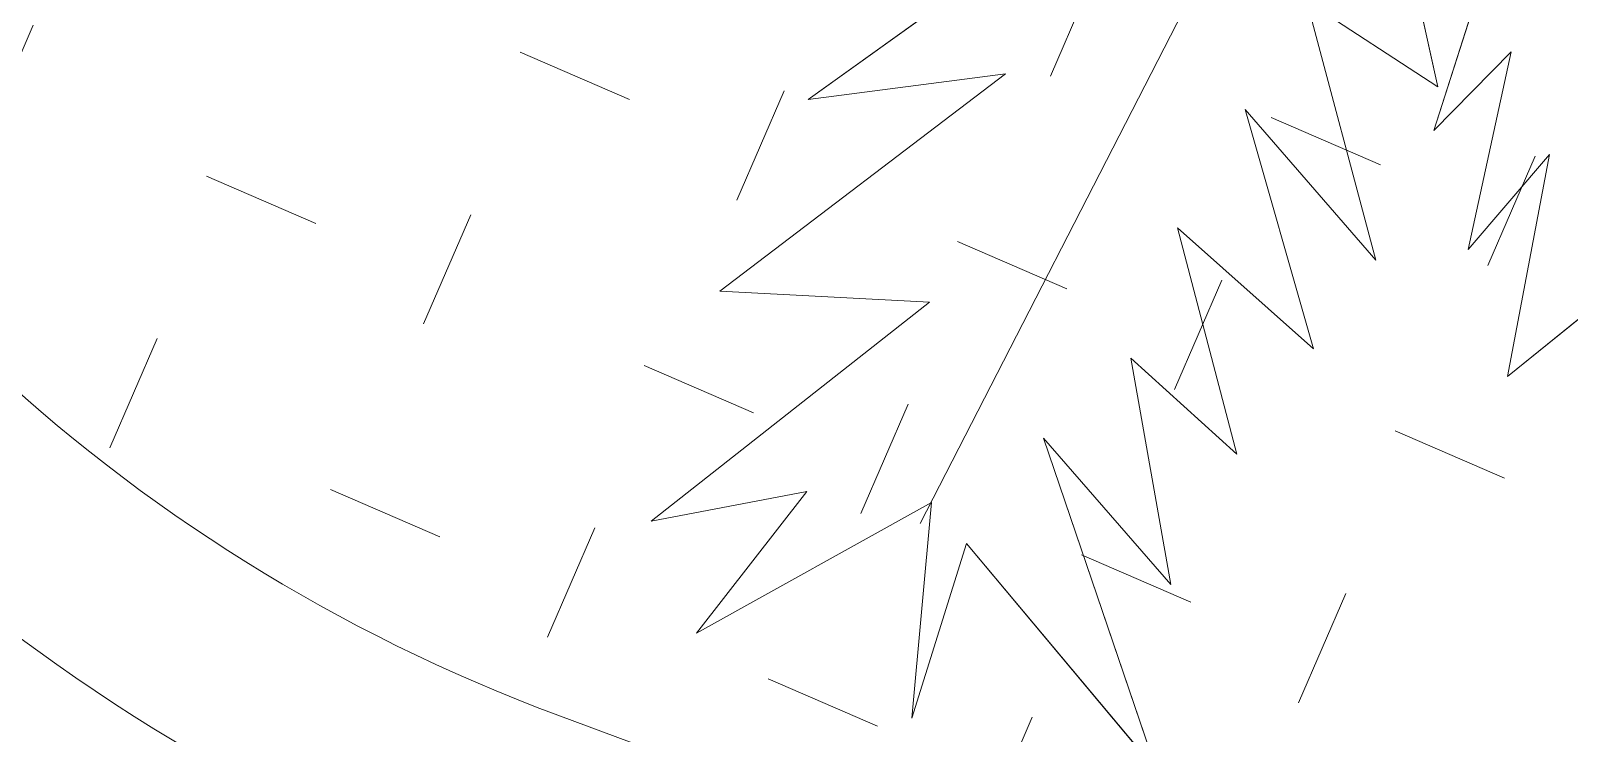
# Model space of a CAD drawing. Extents: x -2063571 to 559285, y 565862 to 1758715.
# Drawn here: x -2062798.23687 to -2062798.19621, y 566286.11374 to 566286.13232 of the extents above; entities that cross this region are included whole.
import ezdxf

# ---------------------------------------------------------------- set-up
doc = ezdxf.new("R2010")
doc.units = 0
doc.header["$MEASUREMENT"] = 0
for name, color, linetype, lineweight in [('CAY', 64, 'CONTINUOUS', 0), ('CHIA LO', 40, 'CONTINUOUS', 0), ('kichthuoc', 6, 'CONTINUOUS', 0), ('Lift', 1, 'CONTINUOUS', 0), ('Q-DUONG', 22, 'CONTINUOUS', 0)]:
    doc.layers.add(name, color=color, linetype=linetype, lineweight=lineweight)
pattern_1 = [(336.5813454632326, (-5630456.877987597, 1390305.53873127), (0.3287679868427499, 0.1300446493607693), [0.125, -0.3749999999999999]), (66.5813454632327, (-5630456.845476437, 1390305.456539272), (-0.1300446493607693, 0.3287679868427499), [0.125, -0.375])]

# ---------------------------------------------------------------- blocks, each defined once
blk = doc.blocks.new('cay CAU VUA')
at = {"layer": 'CAY'}
blk.add_line((-755.8691653458809, 239.7560622561723), (-752.7428597936813, 240.2010517097078), dxfattribs=at)
for points in [[(-754.6036795752298, 240.3724515992217), (-754.4368657974701, 240.4197803637944), (-754.663328171504, 240.498047680594), (-754.182076922647, 240.6496863178909), (-754.4361676903499, 240.6913784299977), (-754.001749825984, 240.8750065527856), (-754.2923136749013, 240.9020606656559), (-753.81269301087, 241.1208710307255), (-754.1092599411784, 241.2047880245373)], [(-754.1077492714102, 239.6620066403411), (-753.4001958159787, 239.4174520871602), (-753.7143240282021, 239.7578702159226), (-752.9160798983357, 239.5068366695195), (-753.1769193873332, 239.920723924879), (-752.3861985359981, 239.685716717504), (-752.651348107698, 239.9418626353145), (-752.2335337092227, 239.9224548595957), (-752.7982219392725, 240.1946566435508), (-752.3609747503942, 240.447253269609), (-752.7672207773138, 240.3162073604763), (-752.5907509890677, 240.9826686158776), (-753.0710612013644, 240.320651483722), (-752.9640549259782, 240.7600150196813), (-753.341736780043, 240.3794339364395), (-753.300936016516, 240.7100755628198), (-753.6520227978763, 240.293233408127), (-753.6047482693974, 240.7144039846025), (-753.9686558338872, 240.2623794958927), (-753.8573759640857, 240.7134704776108), (-754.2575738795276, 240.2348161921836), (-754.2711113510595, 240.5985439820215), (-754.6253236382908, 240.2094103605486)]]:
    blk.add_lwpolyline(points, dxfattribs=at)
blk = doc.blocks.new('MB')
at = {"layer": 'Lift'}
h = blk.add_hatch(dxfattribs=at)
h.set_pattern_fill('CROSS', color=8, scale=0.9999999999999998, angle=336.5813454632328, style=0)
h.set_pattern_definition([(336.5813454632326, (-5630456.877987597, 1390305.538731275), (0.32876798684275, 0.1300446493607691), [0.125, -0.375]), (66.58134546323264, (-5630456.845476435, 1390305.456539278), (-0.130044649360769, 0.32876798684275), [0.1249999999999999, -0.3749999999999996])])
h.paths.add_polyline_path([(336.9824455315247, 626.314807172399, 0.4142135623730951), (335.9238524484681, 628.6298407963477), (327.3960738254245, 631.8058432764374, 0.4142135623503704), (325.0810402006609, 630.747250192333), (323.8943752328632, 627.5609755564947, 0.4142135623504196), (324.9529683161527, 625.2459419313818), (333.4807469393127, 622.0699394524563, 0.4142135623541522), (335.7957805638434, 623.1285325351637)])
h.paths.add_polyline_path([(328.9632997073932, 627.4238995332271), (330.9821207699133, 626.672029557405), (331.113883852493, 627.0258222292177), (329.0950627900893, 627.7776922043413)], flags=24)
h = blk.add_hatch(dxfattribs=at)
h.set_pattern_fill('CROSS', color=8, scale=0.9999999999999998, angle=336.5813454632328, style=0)
h.set_pattern_definition(pattern_1)
h.paths.add_polyline_path([(336.9824455315247, 626.314807172399, 0.4142135623730951), (335.9238524484681, 628.6298407963477), (327.3960738254245, 631.8058432764374, 0.4142135623503704), (325.0810402006609, 630.747250192333), (323.8943752328632, 627.5609755564947, 0.4142135623504196), (324.9529683161527, 625.2459419313818), (333.4807469393127, 622.0699394524563, 0.4142135623541522), (335.7957805638434, 623.1285325351637)])
h.paths.add_polyline_path([(328.9632997073932, 627.4238995332271), (330.9821207699133, 626.672029557405), (331.113883852493, 627.0258222292177), (329.0950627900893, 627.7776922043413)], flags=24)
h = blk.add_hatch(dxfattribs=at)
h.set_pattern_fill('CROSS', color=8, scale=0.9999999999999998, angle=336.5813454632328, style=0)
h.set_pattern_definition(pattern_1)
h.paths.add_polyline_path([(336.9824455315247, 626.314807172399, 0.4142135623730951), (335.9238524484681, 628.6298407963477), (327.3960738254245, 631.8058432764374, 0.4142135623503704), (325.0810402006609, 630.747250192333), (323.8943752328632, 627.5609755564947, 0.4142135623504196), (324.9529683161527, 625.2459419313818), (333.4807469393127, 622.0699394524563, 0.4142135623541522), (335.7957805638434, 623.1285325351637)])
h.paths.add_polyline_path([(328.9632997073932, 627.4238995332271), (330.9821207699133, 626.672029557405), (331.113883852493, 627.0258222292177), (329.0950627900893, 627.7776922043413)], flags=24)
h = blk.add_hatch(dxfattribs=at)
h.set_pattern_fill('CROSS', color=8, scale=0.9999999999999998, angle=336.5813454632328, style=0)
h.set_pattern_definition(pattern_1)
h.paths.add_polyline_path([(336.9824455315247, 626.314807172399, 0.4142135623730951), (335.9238524484681, 628.6298407963477), (327.3960738254245, 631.8058432764374, 0.4142135623503704), (325.0810402006609, 630.747250192333), (323.8943752328632, 627.5609755564947, 0.4142135623504196), (324.9529683161527, 625.2459419313818), (333.4807469393127, 622.0699394524563, 0.4142135623541522), (335.7957805638434, 623.1285325351637)])
h.paths.add_polyline_path([(328.9632997073932, 627.4238995332271), (330.9821207699133, 626.672029557405), (331.113883852493, 627.0258222292177), (329.0950627900893, 627.7776922043413)], flags=24)
h = blk.add_hatch(dxfattribs=at)
h.set_pattern_fill('CROSS', color=8, scale=0.9999999999999998, angle=336.5813454632328, style=0)
h.set_pattern_definition(pattern_1)
h.paths.add_polyline_path([(336.9824455315247, 626.314807172399, 0.4142135623730951), (335.9238524484681, 628.6298407963477), (327.3960738254245, 631.8058432764374, 0.4142135623503704), (325.0810402006609, 630.747250192333), (323.8943752328632, 627.5609755564947, 0.4142135623504196), (324.9529683161527, 625.2459419313818), (333.4807469393127, 622.0699394524563, 0.4142135623541522), (335.7957805638434, 623.1285325351637)])
h.paths.add_polyline_path([(328.9632997073932, 627.4238995332271), (330.9821207699133, 626.672029557405), (331.113883852493, 627.0258222292177), (329.0950627900893, 627.7776922043413)], flags=24)
h = blk.add_hatch(dxfattribs=at)
h.set_pattern_fill('CROSS', color=8, scale=0.9999999999999998, angle=336.5813454632328, style=0)
h.set_pattern_definition(pattern_1)
h.paths.add_polyline_path([(336.9824455315247, 626.314807172399, 0.4142135623730951), (335.9238524484681, 628.6298407963477), (327.3960738254245, 631.8058432764374, 0.4142135623503704), (325.0810402006609, 630.747250192333), (323.8943752328632, 627.5609755564947, 0.4142135623504196), (324.9529683161527, 625.2459419313818), (333.4807469393127, 622.0699394524563, 0.4142135623541522), (335.7957805638434, 623.1285325351637)])
h.paths.add_polyline_path([(328.9632997073932, 627.4238995332271), (330.9821207699133, 626.672029557405), (331.113883852493, 627.0258222292177), (329.0950627900893, 627.7776922043413)], flags=24)
h = blk.add_hatch(dxfattribs=at)
h.set_pattern_fill('CROSS', color=8, scale=0.9999999999999998, angle=336.5813454632328, style=0)
h.set_pattern_definition(pattern_1)
h.paths.add_polyline_path([(336.9824455315247, 626.314807172399, 0.4142135623730951), (335.9238524484681, 628.6298407963477), (327.3960738254245, 631.8058432764374, 0.4142135623503704), (325.0810402006609, 630.747250192333), (323.8943752328632, 627.5609755564947, 0.4142135623504196), (324.9529683161527, 625.2459419313818), (333.4807469393127, 622.0699394524563, 0.4142135623541522), (335.7957805638434, 623.1285325351637)])
h.paths.add_polyline_path([(328.9632997073932, 627.4238995332271), (330.9821207699133, 626.672029557405), (331.113883852493, 627.0258222292177), (329.0950627900893, 627.7776922043413)], flags=24)
at = {"layer": 'CAY', "color": 8}
for p, q in [((325.9808842279017, 626.7116319842171, 1.41175641e-08), (325.332825583173, 625.4469937342219, 1.41175667e-08)), ((325.9808842279017, 626.7116319842171, 1.41175641e-08), (325.332825583173, 625.4469937342219, 1.41175667e-08)), ((325.9808842279017, 626.7116319842171, 1.41175641e-08), (325.332825583173, 625.4469937342219, 1.41175667e-08)), ((325.9808842279017, 626.7116319842171, 1.41175641e-08), (325.332825583173, 625.4469937342219, 1.41175667e-08)), ((325.9808842279017, 626.7116319842171, 1.41175641e-08), (325.332825583173, 625.4469937342219, 1.41175667e-08)), ((325.8756785329897, 625.9055296033621, 1.41175643e-08), (325.8246044479311, 626.1367479632609, 1.41175646e-08)), ((325.8756785329897, 625.9055296033621, 1.41175643e-08), (325.8246044479311, 626.1367479632609, 1.41175646e-08)), ((325.8756785329897, 625.9055296033621, 1.41175643e-08), (325.8246044479311, 626.1367479632609, 1.41175646e-08)), ((325.8756785329897, 625.9055296033621, 1.41175643e-08), (325.8246044479311, 626.1367479632609, 1.41175646e-08)), ((325.8756785329897, 625.9055296033621, 1.41175643e-08), (325.8246044479311, 626.1367479632609, 1.41175646e-08)), ((325.4890315401135, 626.088618239155, 1.41175662e-08), (325.2154543257784, 625.8920365283266, 1.41175675e-08)), ((325.4890315401135, 626.088618239155, 1.41175662e-08), (325.2154543257784, 625.8920365283266, 1.41175675e-08)), ((325.4890315401135, 626.088618239155, 1.41175662e-08), (325.2154543257784, 625.8920365283266, 1.41175675e-08)), ((325.4890315401135, 626.088618239155, 1.41175662e-08), (325.2154543257784, 625.8920365283266, 1.41175675e-08)), ((325.4890315401135, 626.088618239155, 1.41175662e-08), (325.2154543257784, 625.8920365283266, 1.41175675e-08)), ((325.9405632307753, 626.075783878332, 1.4117564e-08), (325.871362335165, 625.8595267701894, 1.41175643e-08)), ((325.9405632307753, 626.075783878332, 1.4117564e-08), (325.871362335165, 625.8595267701894, 1.41175643e-08)), ((325.9405632307753, 626.075783878332, 1.4117564e-08), (325.871362335165, 625.8595267701894, 1.41175643e-08)), ((325.9405632307753, 626.075783878332, 1.4117564e-08), (325.871362335165, 625.8595267701894, 1.41175643e-08)), ((325.9405632307753, 626.075783878332, 1.4117564e-08), (325.871362335165, 625.8595267701894, 1.41175643e-08)), ((325.8105114055797, 625.7236196743324, 1.41175645e-08), (325.73847116041, 625.994981118245, 1.4117565e-08)), ((325.73847116041, 625.994981118245, 1.4117565e-08), (325.8756785329897, 625.9055296033621, 1.41175643e-08)), ((325.8105114055797, 625.7236196743324, 1.41175645e-08), (325.73847116041, 625.994981118245, 1.4117565e-08)), ((325.73847116041, 625.994981118245, 1.4117565e-08), (325.8756785329897, 625.9055296033621, 1.41175643e-08)), ((325.8105114055797, 625.7236196743324, 1.41175645e-08), (325.73847116041, 625.994981118245, 1.4117565e-08)), ((325.73847116041, 625.994981118245, 1.4117565e-08), (325.8756785329897, 625.9055296033621, 1.41175643e-08)), ((325.8105114055797, 625.7236196743324, 1.41175645e-08), (325.73847116041, 625.994981118245, 1.4117565e-08)), ((325.73847116041, 625.994981118245, 1.4117565e-08), (325.8756785329897, 625.9055296033621, 1.41175643e-08)), ((325.8105114055797, 625.7236196743324, 1.41175645e-08), (325.73847116041, 625.994981118245, 1.4117565e-08)), ((325.73847116041, 625.994981118245, 1.4117565e-08), (325.8756785329897, 625.9055296033621, 1.41175643e-08)), ((325.871362335165, 625.8595267701894, 1.41175643e-08), (325.9526513335295, 625.9420974652749, 1.41175639e-08)), ((325.871362335165, 625.8595267701894, 1.41175643e-08), (325.9526513335295, 625.9420974652749, 1.41175639e-08)), ((325.871362335165, 625.8595267701894, 1.41175643e-08), (325.9526513335295, 625.9420974652749, 1.41175639e-08)), ((325.871362335165, 625.8595267701894, 1.41175643e-08), (325.9526513335295, 625.9420974652749, 1.41175639e-08)), ((325.871362335165, 625.8595267701894, 1.41175643e-08), (325.9526513335295, 625.9420974652749, 1.41175639e-08)), ((325.9526513335295, 625.9420974652749, 1.41175639e-08), (325.9073670093203, 625.7347497884184, 1.4117564e-08)), ((325.9526513335295, 625.9420974652749, 1.41175639e-08), (325.9073670093203, 625.7347497884184, 1.4117564e-08)), ((325.9526513335295, 625.9420974652749, 1.41175639e-08), (325.9073670093203, 625.7347497884184, 1.4117564e-08)), ((325.9526513335295, 625.9420974652749, 1.41175639e-08), (325.9073670093203, 625.7347497884184, 1.4117564e-08)), ((325.9526513335295, 625.9420974652749, 1.41175639e-08), (325.9073670093203, 625.7347497884184, 1.4117564e-08)), ((325.4221303046215, 625.9191224952228, 1.41175665e-08), (325.1226274409564, 625.6908882514108, 1.41175679e-08)), ((325.4221303046215, 625.9191224952228, 1.41175665e-08), (325.1226274409564, 625.6908882514108, 1.41175679e-08)), ((325.4221303046215, 625.9191224952228, 1.41175665e-08), (325.1226274409564, 625.6908882514108, 1.41175679e-08)), ((325.4221303046215, 625.9191224952228, 1.41175665e-08), (325.1226274409564, 625.6908882514108, 1.41175679e-08)), ((325.4221303046215, 625.9191224952228, 1.41175665e-08), (325.1226274409564, 625.6908882514108, 1.41175679e-08)), ((325.2154543257784, 625.8920365283266, 1.41175675e-08), (325.4221303046215, 625.9191224952228, 1.41175665e-08)), ((325.2154543257784, 625.8920365283266, 1.41175675e-08), (325.4221303046215, 625.9191224952228, 1.41175665e-08)), ((325.2154543257784, 625.8920365283266, 1.41175675e-08), (325.4221303046215, 625.9191224952228, 1.41175665e-08)), ((325.2154543257784, 625.8920365283266, 1.41175675e-08), (325.4221303046215, 625.9191224952228, 1.41175665e-08)), ((325.2154543257784, 625.8920365283266, 1.41175675e-08), (325.4221303046215, 625.9191224952228, 1.41175665e-08)), ((325.7452698397683, 625.6305207123514, 1.41175648e-08), (325.6735963850515, 625.8816297992598, 1.41175652e-08)), ((325.6735963850515, 625.8816297992598, 1.41175652e-08), (325.8105114055797, 625.7236196743324, 1.41175645e-08)), ((325.7452698397683, 625.6305207123514, 1.41175648e-08), (325.6735963850515, 625.8816297992598, 1.41175652e-08)), ((325.6735963850515, 625.8816297992598, 1.41175652e-08), (325.8105114055797, 625.7236196743324, 1.41175645e-08)), ((325.7452698397683, 625.6305207123514, 1.41175648e-08), (325.6735963850515, 625.8816297992598, 1.41175652e-08)), ((325.6735963850515, 625.8816297992598, 1.41175652e-08), (325.8105114055797, 625.7236196743324, 1.41175645e-08)), ((325.7452698397683, 625.6305207123514, 1.41175648e-08), (325.6735963850515, 625.8816297992598, 1.41175652e-08)), ((325.6735963850515, 625.8816297992598, 1.41175652e-08), (325.8105114055797, 625.7236196743324, 1.41175645e-08)), ((325.7452698397683, 625.6305207123514, 1.41175648e-08), (325.6735963850515, 625.8816297992598, 1.41175652e-08)), ((325.6735963850515, 625.8816297992598, 1.41175652e-08), (325.8105114055797, 625.7236196743324, 1.41175645e-08)), ((325.9073670093203, 625.7347497884184, 1.4117564e-08), (325.9927443979541, 625.8345268133562, 1.41175637e-08)), ((325.9073670093203, 625.7347497884184, 1.4117564e-08), (325.9927443979541, 625.8345268133562, 1.41175637e-08)), ((325.9073670093203, 625.7347497884184, 1.4117564e-08), (325.9927443979541, 625.8345268133562, 1.41175637e-08)), ((325.9073670093203, 625.7347497884184, 1.4117564e-08), (325.9927443979541, 625.8345268133562, 1.41175637e-08)), ((325.9073670093203, 625.7347497884184, 1.4117564e-08), (325.9927443979541, 625.8345268133562, 1.41175637e-08)), ((325.9927443979541, 625.8345268133562, 1.41175637e-08), (325.9486566663254, 625.60143059236, 1.41175638e-08)), ((325.9927443979541, 625.8345268133562, 1.41175637e-08), (325.9486566663254, 625.60143059236, 1.41175638e-08)), ((325.9927443979541, 625.8345268133562, 1.41175637e-08), (325.9486566663254, 625.60143059236, 1.41175638e-08)), ((325.9927443979541, 625.8345268133562, 1.41175637e-08), (325.9486566663254, 625.60143059236, 1.41175638e-08)), ((325.9927443979541, 625.8345268133562, 1.41175637e-08), (325.9486566663254, 625.60143059236, 1.41175638e-08)), ((325.664806157467, 625.5199742442928, 1.41175651e-08), (325.6027360258158, 625.7572371982969, 1.41175655e-08)), ((325.6027360258158, 625.7572371982969, 1.41175655e-08), (325.7452698397683, 625.6305207123514, 1.41175648e-08)), ((325.664806157467, 625.5199742442928, 1.41175651e-08), (325.6027360258158, 625.7572371982969, 1.41175655e-08)), ((325.6027360258158, 625.7572371982969, 1.41175655e-08), (325.7452698397683, 625.6305207123514, 1.41175648e-08)), ((325.664806157467, 625.5199742442928, 1.41175651e-08), (325.6027360258158, 625.7572371982969, 1.41175655e-08)), ((325.6027360258158, 625.7572371982969, 1.41175655e-08), (325.7452698397683, 625.6305207123514, 1.41175648e-08)), ((325.664806157467, 625.5199742442928, 1.41175651e-08), (325.6027360258158, 625.7572371982969, 1.41175655e-08)), ((325.6027360258158, 625.7572371982969, 1.41175655e-08), (325.7452698397683, 625.6305207123514, 1.41175648e-08)), ((325.664806157467, 625.5199742442928, 1.41175651e-08), (325.6027360258158, 625.7572371982969, 1.41175655e-08)), ((325.6027360258158, 625.7572371982969, 1.41175655e-08), (325.7452698397683, 625.6305207123514, 1.41175648e-08)), ((325.1226274409564, 625.6908882514108, 1.41175679e-08), (325.3424736706074, 625.6793139283545, 1.41175668e-08)), ((325.1226274409564, 625.6908882514108, 1.41175679e-08), (325.3424736706074, 625.6793139283545, 1.41175668e-08)), ((325.1226274409564, 625.6908882514108, 1.41175679e-08), (325.3424736706074, 625.6793139283545, 1.41175668e-08)), ((325.1226274409564, 625.6908882514108, 1.41175679e-08), (325.3424736706074, 625.6793139283545, 1.41175668e-08)), ((325.1226274409564, 625.6908882514108, 1.41175679e-08), (325.3424736706074, 625.6793139283545, 1.41175668e-08)), ((325.9486566663254, 625.60143059236, 1.41175638e-08), (326.0564932110719, 625.6886519533582, 1.41175633e-08)), ((325.9486566663254, 625.60143059236, 1.41175638e-08), (326.0564932110719, 625.6886519533582, 1.41175633e-08)), ((325.9486566663254, 625.60143059236, 1.41175638e-08), (326.0564932110719, 625.6886519533582, 1.41175633e-08)), ((325.9486566663254, 625.60143059236, 1.41175638e-08), (326.0564932110719, 625.6886519533582, 1.41175633e-08)), ((325.9486566663254, 625.60143059236, 1.41175638e-08), (326.0564932110719, 625.6886519533582, 1.41175633e-08)), ((325.3424736706074, 625.6793139283545, 1.41175668e-08), (325.0508146162611, 625.4496843651868, 1.41175681e-08)), ((325.3424736706074, 625.6793139283545, 1.41175668e-08), (325.0508146162611, 625.4496843651868, 1.41175681e-08)), ((325.3424736706074, 625.6793139283545, 1.41175668e-08), (325.0508146162611, 625.4496843651868, 1.41175681e-08)), ((325.3424736706074, 625.6793139283545, 1.41175668e-08), (325.0508146162611, 625.4496843651868, 1.41175681e-08)), ((325.3424736706074, 625.6793139283545, 1.41175668e-08), (325.0508146162611, 625.4496843651868, 1.41175681e-08)), ((325.5957043415401, 625.383184407372, 1.41175654e-08), (325.553866789327, 625.6208089883439, 1.41175657e-08)), ((325.553866789327, 625.6208089883439, 1.41175657e-08), (325.664806157467, 625.5199742442928, 1.41175651e-08)), ((325.5957043415401, 625.383184407372, 1.41175654e-08), (325.553866789327, 625.6208089883439, 1.41175657e-08)), ((325.553866789327, 625.6208089883439, 1.41175657e-08), (325.664806157467, 625.5199742442928, 1.41175651e-08)), ((325.5957043415401, 625.383184407372, 1.41175654e-08), (325.553866789327, 625.6208089883439, 1.41175657e-08)), ((325.553866789327, 625.6208089883439, 1.41175657e-08), (325.664806157467, 625.5199742442928, 1.41175651e-08)), ((325.5957043415401, 625.383184407372, 1.41175654e-08), (325.553866789327, 625.6208089883439, 1.41175657e-08)), ((325.553866789327, 625.6208089883439, 1.41175657e-08), (325.664806157467, 625.5199742442928, 1.41175651e-08)), ((325.5957043415401, 625.383184407372, 1.41175654e-08), (325.553866789327, 625.6208089883439, 1.41175657e-08)), ((325.553866789327, 625.6208089883439, 1.41175657e-08), (325.664806157467, 625.5199742442928, 1.41175651e-08)), ((325.5806301304838, 625.1881685482804, 1.41175654e-08), (325.4619904290885, 625.5365791532677, 1.41175661e-08)), ((325.4619904290885, 625.5365791532677, 1.41175661e-08), (325.5957043415401, 625.383184407372, 1.41175654e-08)), ((325.5806301304838, 625.1881685482804, 1.41175654e-08), (325.4619904290885, 625.5365791532677, 1.41175661e-08)), ((325.4619904290885, 625.5365791532677, 1.41175661e-08), (325.5957043415401, 625.383184407372, 1.41175654e-08)), ((325.5806301304838, 625.1881685482804, 1.41175654e-08), (325.4619904290885, 625.5365791532677, 1.41175661e-08)), ((325.4619904290885, 625.5365791532677, 1.41175661e-08), (325.5957043415401, 625.383184407372, 1.41175654e-08)), ((325.5806301304838, 625.1881685482804, 1.41175654e-08), (325.4619904290885, 625.5365791532677, 1.41175661e-08)), ((325.4619904290885, 625.5365791532677, 1.41175661e-08), (325.5957043415401, 625.383184407372, 1.41175654e-08)), ((325.5806301304838, 625.1881685482804, 1.41175654e-08), (325.4619904290885, 625.5365791532677, 1.41175661e-08)), ((325.4619904290885, 625.5365791532677, 1.41175661e-08), (325.5957043415401, 625.383184407372, 1.41175654e-08)), ((325.0508146162611, 625.4496843651868, 1.41175681e-08), (325.2137998939725, 625.4806455052458, 1.41175673e-08)), ((325.0508146162611, 625.4496843651868, 1.41175681e-08), (325.2137998939725, 625.4806455052458, 1.41175673e-08)), ((325.0508146162611, 625.4496843651868, 1.41175681e-08), (325.2137998939725, 625.4806455052458, 1.41175673e-08)), ((325.0508146162611, 625.4496843651868, 1.41175681e-08), (325.2137998939725, 625.4806455052458, 1.41175673e-08)), ((325.0508146162611, 625.4496843651868, 1.41175681e-08), (325.2137998939725, 625.4806455052458, 1.41175673e-08)), ((325.2137998939725, 625.4806455052458, 1.41175673e-08), (325.0981974949827, 625.3321108091623, 1.41175678e-08)), ((325.2137998939725, 625.4806455052458, 1.41175673e-08), (325.0981974949827, 625.3321108091623, 1.41175678e-08)), ((325.2137998939725, 625.4806455052458, 1.41175673e-08), (325.0981974949827, 625.3321108091623, 1.41175678e-08)), ((325.2137998939725, 625.4806455052458, 1.41175673e-08), (325.0981974949827, 625.3321108091623, 1.41175678e-08)), ((325.2137998939725, 625.4806455052458, 1.41175673e-08), (325.0981974949827, 625.3321108091623, 1.41175678e-08)), ((325.0981974949827, 625.3321108091623, 1.41175678e-08), (325.3448475622572, 625.469003038248, 1.41175667e-08)), ((325.0981974949827, 625.3321108091623, 1.41175678e-08), (325.3448475622572, 625.469003038248, 1.41175667e-08)), ((325.0981974949827, 625.3321108091623, 1.41175678e-08), (325.3448475622572, 625.469003038248, 1.41175667e-08)), ((325.0981974949827, 625.3321108091623, 1.41175678e-08), (325.3448475622572, 625.469003038248, 1.41175667e-08)), ((325.0981974949827, 625.3321108091623, 1.41175678e-08), (325.3448475622572, 625.469003038248, 1.41175667e-08)), ((325.3448475622572, 625.469003038248, 1.41175667e-08), (325.324178992887, 625.2427104902454, 1.41175667e-08)), ((325.3448475622572, 625.469003038248, 1.41175667e-08), (325.324178992887, 625.2427104902454, 1.41175667e-08)), ((325.3448475622572, 625.469003038248, 1.41175667e-08), (325.324178992887, 625.2427104902454, 1.41175667e-08)), ((325.3448475622572, 625.469003038248, 1.41175667e-08), (325.324178992887, 625.2427104902454, 1.41175667e-08)), ((325.3448475622572, 625.469003038248, 1.41175667e-08), (325.324178992887, 625.2427104902454, 1.41175667e-08)), ((325.324178992887, 625.2427104902454, 1.41175667e-08), (325.3814769056626, 625.426052368246, 1.41175665e-08)), ((325.324178992887, 625.2427104902454, 1.41175667e-08), (325.3814769056626, 625.426052368246, 1.41175665e-08)), ((325.324178992887, 625.2427104902454, 1.41175667e-08), (325.3814769056626, 625.426052368246, 1.41175665e-08)), ((325.324178992887, 625.2427104902454, 1.41175667e-08), (325.3814769056626, 625.426052368246, 1.41175665e-08)), ((325.324178992887, 625.2427104902454, 1.41175667e-08), (325.3814769056626, 625.426052368246, 1.41175665e-08)), ((325.3814769056626, 625.426052368246, 1.41175665e-08), (325.5806301304838, 625.1881685482804, 1.41175654e-08)), ((325.3814769056626, 625.426052368246, 1.41175665e-08), (325.5806301304838, 625.1881685482804, 1.41175654e-08)), ((325.3814769056626, 625.426052368246, 1.41175665e-08), (325.5806301304838, 625.1881685482804, 1.41175654e-08)), ((325.3814769056626, 625.426052368246, 1.41175665e-08), (325.5806301304838, 625.1881685482804, 1.41175654e-08)), ((325.3814769056626, 625.426052368246, 1.41175665e-08), (325.5806301304838, 625.1881685482804, 1.41175654e-08))]:
    blk.add_line(p, q, dxfattribs=at)
at = {"layer": 'CHIA LO', "color": 8, "flags": 128}
for points in [[(333.4109446870862, 621.8825157464016), (324.8831660639262, 625.0585182250943, -0.4142135623731455), (323.7069515266921, 627.6307778093033), (324.8936164943734, 630.8170524451416, -0.4142135623731012), (327.465876077651, 631.9932669822592), (335.9936547005782, 628.8172645033337)], [(333.4109446870862, 621.8825157464016), (324.8831660639262, 625.0585182250943, -0.4142135623731455), (323.7069515266921, 627.6307778093033), (324.8936164943734, 630.8170524451416, -0.4142135623731012), (327.465876077651, 631.9932669822592), (335.9936547005782, 628.8172645033337)], [(333.4109446870862, 621.8825157464016), (324.8831660639262, 625.0585182250943, -0.4142135623731455), (323.7069515266921, 627.6307778093033), (324.8936164943734, 630.8170524451416, -0.4142135623731012), (327.465876077651, 631.9932669822592), (335.9936547005782, 628.8172645033337)], [(333.4109446870862, 621.8825157464016), (324.8831660639262, 625.0585182250943, -0.4142135623731455), (323.7069515266921, 627.6307778093033), (324.8936164943734, 630.8170524451416, -0.4142135623731012), (327.465876077651, 631.9932669822592), (335.9936547005782, 628.8172645033337)], [(333.4109446870862, 621.8825157464016), (324.8831660639262, 625.0585182250943, -0.4142135623731455), (323.7069515266921, 627.6307778093033), (324.8936164943734, 630.8170524451416, -0.4142135623731012), (327.465876077651, 631.9932669822592), (335.9936547005782, 628.8172645033337)], [(333.4109446870862, 621.8825157464016), (324.8831660639262, 625.0585182250943, -0.4142135623731455), (323.7069515266921, 627.6307778093033), (324.8936164943734, 630.8170524451416, -0.4142135623731012), (327.465876077651, 631.9932669822592), (335.9936547005782, 628.8172645033337)], [(333.4109446870862, 621.8825157464016), (324.8831660639262, 625.0585182250943, -0.4142135623731455), (323.7069515266921, 627.6307778093033), (324.8936164943734, 630.8170524451416, -0.4142135623731012), (327.465876077651, 631.9932669822592), (335.9936547005782, 628.8172645033337)], [(333.4807469393127, 622.0699394524563), (324.9529683161527, 625.2459419313818, -0.4142135623504197), (323.8943752328632, 627.5609755564947), (325.0810402006609, 630.747250192333, -0.4142135623503704), (327.3960738254245, 631.8058432764374), (335.9238524484681, 628.6298407963477)], [(333.4807469393127, 622.0699394524563), (324.9529683161527, 625.2459419313818, -0.4142135623504197), (323.8943752328632, 627.5609755564947), (325.0810402006609, 630.747250192333, -0.4142135623503704), (327.3960738254245, 631.8058432764374), (335.9238524484681, 628.6298407963477)], [(333.4807469393127, 622.0699394524563), (324.9529683161527, 625.2459419313818, -0.4142135623504197), (323.8943752328632, 627.5609755564947), (325.0810402006609, 630.747250192333, -0.4142135623503704), (327.3960738254245, 631.8058432764374), (335.9238524484681, 628.6298407963477)], [(333.4807469393127, 622.0699394524563), (324.9529683161527, 625.2459419313818, -0.4142135623504197), (323.8943752328632, 627.5609755564947), (325.0810402006609, 630.747250192333, -0.4142135623503704), (327.3960738254245, 631.8058432764374), (335.9238524484681, 628.6298407963477)], [(333.4807469393127, 622.0699394524563), (324.9529683161527, 625.2459419313818, -0.4142135623504197), (323.8943752328632, 627.5609755564947), (325.0810402006609, 630.747250192333, -0.4142135623503704), (327.3960738254245, 631.8058432764374), (335.9238524484681, 628.6298407963477)], [(333.4807469393127, 622.0699394524563), (324.9529683161527, 625.2459419313818, -0.4142135623504197), (323.8943752328632, 627.5609755564947), (325.0810402006609, 630.747250192333, -0.4142135623503704), (327.3960738254245, 631.8058432764374), (335.9238524484681, 628.6298407963477)], [(333.4807469393127, 622.0699394524563), (324.9529683161527, 625.2459419313818, -0.4142135623504197), (323.8943752328632, 627.5609755564947), (325.0810402006609, 630.747250192333, -0.4142135623503704), (327.3960738254245, 631.8058432764374), (335.9238524484681, 628.6298407963477)]]:
    blk.add_lwpolyline(points, format="xyb", dxfattribs=at)
at = {"layer": 'kichthuoc', "color": 8, "xscale": 0.4500000001162396, "yscale": 0.4500000001162396, "zscale": 0.4500000001162396, "rotation": 234.7664135530048}
for p in [(41.62417421943974, 411.1251126492862, 1.41179542e-08), (41.62417421943974, 411.1251126492862, 1.41188637e-08)]:
    blk.add_blockref('cay CAU VUA', p, dxfattribs=at)

msp = doc.modelspace()

# ---------------------------------------------------------------- block references
at = {"layer": 'Q-DUONG', "xscale": 0.02520000000004075, "yscale": 0.02520000000004075, "zscale": 0.02520000000004075}
msp.add_blockref('MB', (-2062806.411749035, 566270.3580218592), dxfattribs=at)

doc.saveas('drawing.dxf')
